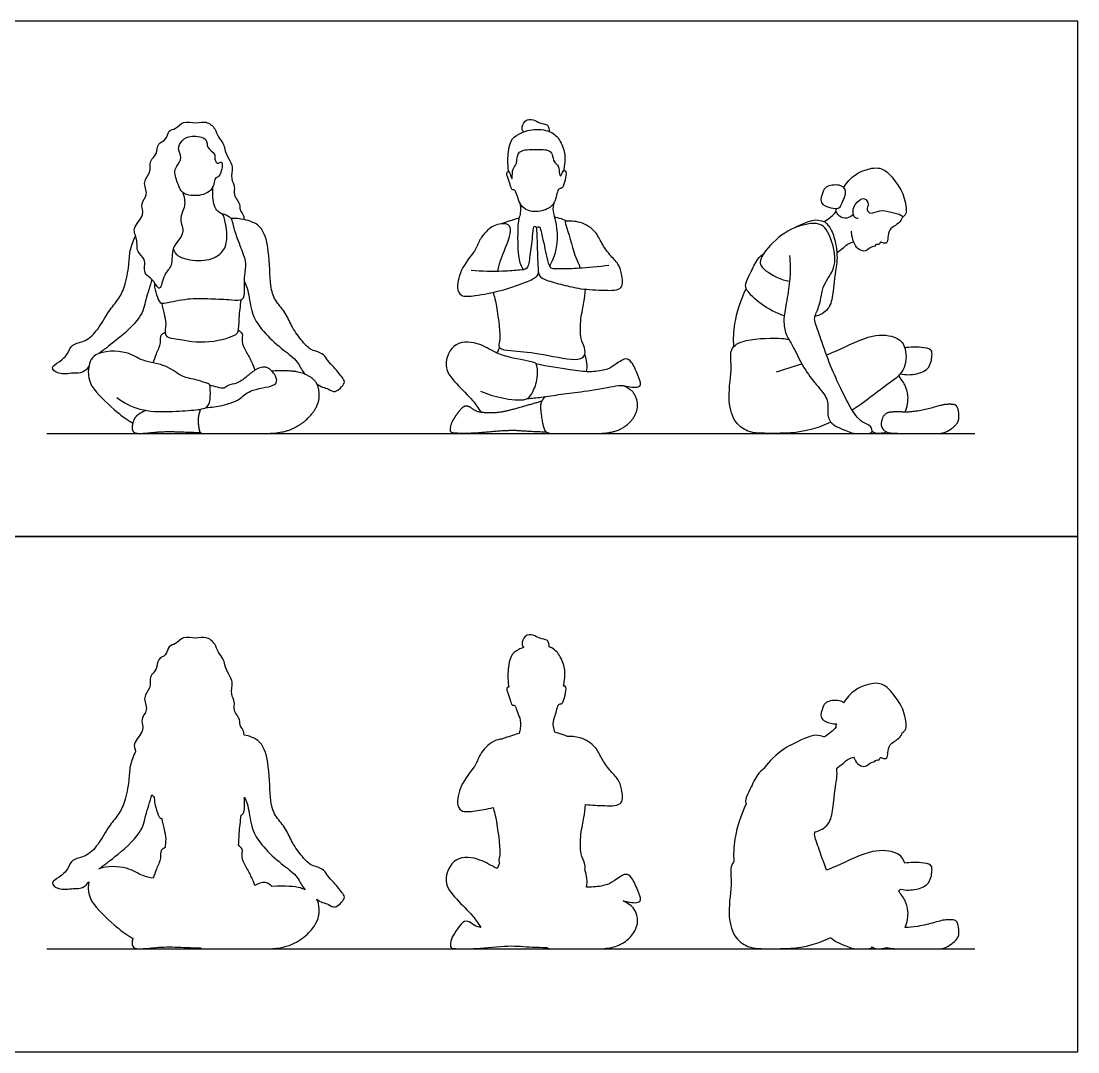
# Model space of a CAD drawing. Header units: millimetres. Extents: x 0.3 to 34.9, y 0.2 to 32.
# Drawn here: x 29.379 to 32.504, y 8.393 to 11.441 of the extents above; entities that cross this region are included whole.
import ezdxf

# ---------------------------------------------------------------- set-up
doc = ezdxf.new("R2010")
doc.units = ezdxf.units.MM
for name, color, linetype, true_color in [('AG-DIAGRAM', 7, 'Continuous', 0xfecc66), ('AG-OUTLINE', 7, 'Continuous', 0x8000ff), ('AG-PEOPLE', 7, 'Continuous', 0x66ccff), ('X-VPRT', 6, 'Continuous', 0xff00ff)]:
    doc.layers.add(name, color=color, linetype=linetype, true_color=true_color)

msp = doc.modelspace()

# ---------------------------------------------------------------- linework, layer by layer
at = {"layer": 'AG-DIAGRAM'}
for points in [[(29.4556, 10.2214), (32.1988, 10.2214)], [(29.4556, 8.6974), (32.1988, 8.6974)]]:
    msp.add_lwpolyline(points, dxfattribs=at)
at = {"layer": 'AG-OUTLINE'}
for points, knots in [([(30.9332, 8.701), (30.9035, 8.7018), (30.8777, 8.7031), (30.8338, 8.7065), (30.806, 8.7057), (30.7388, 8.699), (30.7112, 8.6974), (30.6683, 8.6974), (30.6559, 8.698), (30.6492, 8.7008), (30.648, 8.7056), (30.6499, 8.7221), (30.6526, 8.7298), (30.661, 8.7444), (30.6669, 8.7531), (30.6819, 8.7735), (30.6888, 8.7787), (30.701, 8.779), (30.7074, 8.7761), (30.7191, 8.7656), (30.7272, 8.7624), (30.7384, 8.7607), (30.7308, 8.7726), (30.7152, 8.7967), (30.6648, 8.8436), (30.6239, 8.8948), (30.6575, 8.9756), (30.7388, 8.9645), (30.7681, 8.9432), (30.7867, 8.935), (30.7884, 8.9389), (30.7904, 8.9433), (30.7933, 8.9493), (30.7941, 8.9508), (30.7941, 8.9508), (30.7911, 8.9545), (30.7927, 8.9673), (30.7979, 8.9892), (30.7824, 9.0931), (30.7763, 9.109), (30.7747, 9.1147), (30.7565, 9.1107), (30.7198, 9.1044), (30.6783, 9.0998), (30.6652, 9.1305), (30.6798, 9.1909), (30.7267, 9.2404), (30.7332, 9.2731), (30.7678, 9.3109), (30.7936, 9.3171), (30.8008, 9.3175), (30.8028, 9.3186), (30.8136, 9.3225), (30.8429, 9.3314), (30.8518, 9.3345), (30.8531, 9.3401), (30.8573, 9.355), (30.856, 9.37), (30.8533, 9.3799), (30.8463, 9.394), (30.8433, 9.4128), (30.8378, 9.4168), (30.8354, 9.4186), (30.8285, 9.4159), (30.8262, 9.4354), (30.8163, 9.4549), (30.8137, 9.471), (30.8193, 9.472), (30.821, 9.4708), (30.8188, 9.4841), (30.8172, 9.5099), (30.8231, 9.5647), (30.8441, 9.5796), (30.8598, 9.5869), (30.8652, 9.5889), (30.8629, 9.5918), (30.8573, 9.5982), (30.8666, 9.626), (30.8946, 9.6276), (30.9108, 9.613), (30.9388, 9.6134), (30.9403, 9.5968), (30.9401, 9.5904), (30.9429, 9.5894), (30.9581, 9.5826), (30.9752, 9.5623), (30.9898, 9.5223), (30.9853, 9.4935), (30.9841, 9.4804), (30.9831, 9.4742), (30.9849, 9.4753), (30.9898, 9.4746), (30.9914, 9.4643), (30.9865, 9.4411), (30.9789, 9.4191), (30.9649, 9.4244), (30.9625, 9.3967), (30.9568, 9.3834), (30.9561, 9.382), (30.9533, 9.3731), (30.9508, 9.3598), (30.9554, 9.3443), (30.9571, 9.3375), (30.9615, 9.3366), (30.9703, 9.3346), (30.9865, 9.3289), (30.9943, 9.3254), (31.0025, 9.3256), (31.0375, 9.3245), (31.0792, 9.2959), (31.0949, 9.2595), (31.1185, 9.2255), (31.1459, 9.199), (31.155, 9.1709), (31.1625, 9.1188), (31.1065, 9.1207), (31.0663, 9.1221), (31.0481, 9.1238), (31.0465, 9.1111), (31.0439, 9.0831), (31.033, 9.0415), (31.0312, 8.9749), (31.0459, 8.9539), (31.0473, 8.9371), (31.0458, 8.9314), (31.0488, 8.9226), (31.0539, 8.9054), (31.0526, 8.8883), (31.051, 8.88), (31.0539, 8.8798), (31.0729, 8.8794), (31.1061, 8.8834), (31.132, 8.8968), (31.166, 8.9239), (31.1873, 8.9083), (31.2015, 8.8707), (31.2154, 8.8418), (31.1982, 8.8298), (31.171, 8.8376), (31.1589, 8.8389), (31.1747, 8.8317), (31.1853, 8.824), (31.1963, 8.8077), (31.1998, 8.7983), (31.2031, 8.7773), (31.2012, 8.7661), (31.1902, 8.7426), (31.1818, 8.7321), (31.1587, 8.7133), (31.1457, 8.7067), (31.1166, 8.6992), (31.1011, 8.6974), (31.0682, 8.6974), (31.0446, 8.6974), (30.9832, 8.6974), (30.9621, 8.6974), (30.9431, 8.6974), (30.9373, 8.6986), (30.9332, 8.701)], [0, 0, 0, 0, 0.174957, 0.174957, 0.349914, 0.349914, 0.524871, 0.524871, 0.699827, 0.699827, 0.874784, 0.874784, 1.049741, 1.049741, 1.224698, 1.224698, 1.399655, 1.399655, 1.574612, 1.574612, 1.709471, 1.709471, 1.709471, 2.103047, 2.604732, 3.080065, 3.578233, 4.08528, 4.522908, 4.522908, 4.522908, 4.739154, 4.804376, 4.804376, 4.804376, 4.804487, 5.032585, 5.3392, 5.962281, 6.20735, 6.20735, 6.20735, 6.58254, 6.970625, 7.273332, 7.746109, 8.239537, 8.587496, 9.041258, 9.251503, 9.251503, 9.251503, 9.389135, 9.710212, 9.710212, 9.710212, 9.85727, 10.193036, 10.193036, 10.193036, 10.569129, 10.569129, 10.569129, 10.736049, 10.970301, 11.272548, 11.494274, 11.629415, 11.629415, 11.629415, 12.014842, 12.448478, 12.781942, 12.934222, 12.934222, 12.934222, 13.134518, 13.433261, 13.727133, 14.008946, 14.302123, 14.565479, 14.565479, 14.565479, 14.643299, 15.009014, 15.39852, 15.720925, 15.98503, 15.98503, 15.98503, 16.110178, 16.288848, 16.595842, 16.868329, 17.039327, 17.399555, 17.443953, 17.443953, 17.443953, 17.765028, 17.915794, 17.915794, 17.915794, 18.138616, 18.445184, 18.445184, 18.445184, 18.799388, 19.233715, 19.611281, 20.000226, 20.366282, 20.70354, 21.085684, 21.504081, 21.911135, 21.911135, 21.911135, 22.261939, 22.669699, 23.065602, 23.380039, 23.606015, 23.606015, 23.606015, 23.912756, 24.21788, 24.21788, 24.21788, 24.294393, 24.702842, 25.039049, 25.413811, 25.686095, 26.078886, 26.401917, 26.631258, 27.01512, 27.01512, 27.01512, 27.169701, 27.169701, 27.324282, 27.324282, 27.478863, 27.478863, 27.633444, 27.633444, 27.788025, 27.788025, 27.942606, 27.942606, 28.097187, 28.097187, 28.251768, 28.251768, 28.354236, 28.354236, 28.354236, 28.354236]), ([(29.5796, 8.8958), (29.5749, 8.8886), (29.5612, 8.8742), (29.5325, 8.8773), (29.4917, 8.869), (29.462, 8.8933), (29.495, 8.9089), (29.5186, 8.9321), (29.5286, 8.9639), (29.5726, 8.968), (29.6082, 9.0047), (29.6367, 9.0588), (29.6673, 9.0924), (29.6869, 9.1315), (29.6991, 9.1954), (29.6992, 9.2371), (29.7108, 9.2674), (29.7179, 9.2812), (29.7153, 9.2889), (29.7079, 9.3082), (29.7485, 9.342), (29.7289, 9.3775), (29.7583, 9.4023), (29.7359, 9.4427), (29.7651, 9.4668), (29.7566, 9.5047), (29.783, 9.5222), (29.7803, 9.5563), (29.8099, 9.5629), (29.8135, 9.5951), (29.8378, 9.5967), (29.858, 9.6239), (29.896, 9.6121), (29.9263, 9.6231), (29.9551, 9.5995), (29.9597, 9.5738), (29.9784, 9.5561), (29.9805, 9.5365), (29.9927, 9.5089), (30.0077, 9.4855), (29.997, 9.4502), (30.0137, 9.4279), (30.0042, 9.4023), (30.0292, 9.3753), (30.0235, 9.359), (30.0369, 9.3455), (30.0381, 9.3348), (30.0386, 9.3295), (30.0542, 9.3263), (30.0941, 9.3148), (30.1141, 9.2351), (30.1147, 9.1359), (30.1275, 9.0914), (30.1609, 9.0569), (30.1775, 9.0158), (30.205, 8.975), (30.2336, 8.9441), (30.2502, 8.9417), (30.2765, 8.9302), (30.2846, 8.9127), (30.3046, 8.8931), (30.3303, 8.8616), (30.3396, 8.8465), (30.3071, 8.8132), (30.2877, 8.8317), (30.2636, 8.835), (30.2534, 8.8445), (30.2556, 8.8404), (30.2573, 8.836), (30.2607, 8.8204), (30.2613, 8.8104), (30.2591, 8.7923), (30.256, 8.7828), (30.246, 8.763), (30.2376, 8.7523), (30.2142, 8.7294), (30.1986, 8.7192), (30.1597, 8.7017), (30.1334, 8.6974), (30.0671, 8.6974), (30.0369, 8.6974), (29.9823, 8.6974), (29.9612, 8.6974), (29.9313, 8.6974), (29.9211, 8.6974), (29.9132, 8.6974), (29.9111, 8.6982), (29.9095, 8.6999), (29.8819, 8.7009), (29.8569, 8.7018), (29.8121, 8.7032), (29.7913, 8.7026), (29.7528, 8.6984), (29.7381, 8.6974), (29.7177, 8.6974), (29.7115, 8.7), (29.707, 8.7105), (29.7069, 8.7177), (29.7093, 8.7275), (29.7094, 8.728), (29.7095, 8.7285), (29.7077, 8.7294), (29.6908, 8.7377), (29.6545, 8.7685), (29.5822, 8.8318), (29.5765, 8.8724), (29.579, 8.8925), (29.5796, 8.8958)], [0, 0, 0, 0, 0.307437, 0.626395, 1.021226, 1.322669, 1.635118, 1.993636, 2.319547, 2.695246, 3.12379, 3.598517, 4.002189, 4.401131, 4.885075, 5.280263, 5.692622, 5.692622, 5.692622, 5.937963, 6.352114, 6.695355, 7.028726, 7.397784, 7.7383, 8.087802, 8.405479, 8.7274, 9.026773, 9.337882, 9.611199, 9.939814, 10.30142, 10.636023, 10.978394, 11.286463, 11.580491, 11.844766, 12.174487, 12.489755, 12.840244, 13.14182, 13.439503, 13.785248, 14.01759, 14.265644, 14.50676, 14.50676, 14.50676, 14.935691, 15.46809, 16.076288, 16.481851, 16.88785, 17.290657, 17.722688, 18.103157, 18.347202, 18.656017, 18.965303, 19.29177, 19.675902, 19.910313, 20.274658, 20.556868, 20.948496, 20.948496, 20.948496, 21.024971, 21.024971, 21.1995, 21.1995, 21.374029, 21.374029, 21.548558, 21.548558, 21.723087, 21.723087, 21.897616, 21.897616, 22.072145, 22.072145, 22.246673, 22.246673, 22.421202, 22.421202, 22.501542, 22.501542, 22.501542, 22.651521, 22.651521, 22.801499, 22.801499, 22.951478, 22.951478, 23.101457, 23.101457, 23.251436, 23.251436, 23.260226, 23.260226, 23.260226, 23.319591, 23.795001, 24.382945, 24.81329, 24.896907, 24.896907, 24.896907, 24.896907]), ([(31.7731, 8.7307), (31.755, 8.7221), (31.692, 8.6973), (31.5994, 8.6978), (31.528, 8.6972), (31.4834, 8.7342), (31.4664, 8.8042), (31.483, 8.8937), (31.474, 8.9366), (31.4837, 8.9514), (31.4865, 8.9543), (31.4853, 8.977), (31.4856, 9.0229), (31.5067, 9.0935), (31.5231, 9.1257), (31.5211, 9.1306), (31.5203, 9.1425), (31.5356, 9.1707), (31.5548, 9.2139), (31.5689, 9.2252), (31.5758, 9.2305), (31.5759, 9.2307), (31.589, 9.2499), (31.6199, 9.2815), (31.6544, 9.3), (31.6633, 9.3039), (31.696, 9.3207), (31.7175, 9.3289), (31.738, 9.3283), (31.746, 9.3269), (31.7522, 9.3242), (31.7527, 9.324), (31.7532, 9.3237), (31.7599, 9.3274), (31.7728, 9.3361), (31.784, 9.3475), (31.789, 9.3536), (31.7884, 9.3548), (31.7879, 9.3571), (31.7891, 9.3606), (31.7899, 9.3625), (31.785, 9.3624), (31.768, 9.3646), (31.7368, 9.3764), (31.7502, 9.4119), (31.7564, 9.4289), (31.7927, 9.4348), (31.8084, 9.4276), (31.8118, 9.4244), (31.8119, 9.4247), (31.8187, 9.4392), (31.8443, 9.4642), (31.8768, 9.4783), (31.927, 9.4888), (31.9646, 9.4427), (31.9904, 9.4041), (32.0008, 9.3457), (31.9885, 9.3389), (31.9844, 9.3355), (31.9837, 9.3311), (31.9743, 9.3167), (31.9445, 9.3035), (31.9415, 9.2776), (31.9411, 9.2598), (31.9291, 9.2589), (31.9195, 9.2661), (31.9169, 9.2541), (31.9075, 9.2573), (31.9034, 9.2496), (31.8885, 9.2483), (31.8765, 9.2338), (31.8552, 9.2398), (31.8461, 9.2521), (31.8415, 9.2624), (31.8407, 9.2644), (31.8355, 9.263), (31.8249, 9.2592), (31.8101, 9.2462), (31.7973, 9.2364), (31.791, 9.2311), (31.7917, 9.2206), (31.7918, 9.2102), (31.7826, 9.1503), (31.7809, 9.1172), (31.771, 9.0618), (31.7404, 9.0465), (31.7263, 9.0432), (31.7263, 9.0432), (31.7248, 9.0374), (31.7259, 9.0252), (31.7421, 8.9821), (31.7547, 8.9452), (31.7603, 8.9296), (31.7689, 8.933), (31.8206, 8.9541), (31.8883, 8.993), (31.9692, 8.9867), (31.9879, 8.9634), (31.992, 8.9501), (32.0082, 8.9532), (32.0383, 8.9532), (32.0704, 8.9471), (32.0736, 8.9318), (32.0682, 8.8881), (32.0266, 8.8709), (31.9943, 8.8699), (31.9787, 8.8736), (31.9769, 8.8715), (31.975, 8.8694), (31.973, 8.8674), (31.9805, 8.8596), (31.9933, 8.8409), (32.0046, 8.8089), (31.9996, 8.7754), (31.9932, 8.7604), (32.004, 8.7604), (32.0163, 8.7615), (32.0477, 8.7666), (32.0641, 8.7704), (32.0946, 8.7798), (32.107, 8.7825), (32.1258, 8.7838), (32.1334, 8.7834), (32.1449, 8.7806), (32.1488, 8.774), (32.1529, 8.7501), (32.1524, 8.7404), (32.1465, 8.7256), (32.1391, 8.7178), (32.1154, 8.7015), (32.1043, 8.6974), (32.0838, 8.6974), (32.0691, 8.6974), (32.0501, 8.6974), (32.031, 8.6974), (32.0094, 8.6974), (31.9611, 8.6974), (31.9457, 8.6987), (31.939, 8.7014), (31.9387, 8.7015), (31.9385, 8.7016), (31.932, 8.6989), (31.9184, 8.6964), (31.9006, 8.6978), (31.895, 8.7033), (31.8948, 8.7026), (31.8925, 8.6972), (31.8733, 8.698), (31.8392, 8.6965), (31.8234, 8.7047), (31.7854, 8.717), (31.774, 8.7297), (31.7731, 8.7307)], [4.618224, 4.618224, 4.618224, 4.618224, 4.910876, 5.610913, 6.130597, 6.570697, 7.095195, 7.703586, 8.143815, 8.266621, 8.266621, 8.266621, 8.787869, 9.446063, 9.446063, 9.446063, 9.658412, 10.022507, 10.457159, 10.779639, 10.779639, 10.779639, 10.784982, 11.365178, 11.566106, 11.566106, 11.566106, 11.751599, 11.751599, 11.937091, 11.937091, 11.952817, 11.952817, 11.952817, 12.256259, 12.564007, 12.564007, 12.564007, 12.656865, 12.740281, 12.740281, 12.740281, 12.934964, 13.291085, 13.641153, 13.905717, 14.298666, 14.471718, 14.471718, 14.471718, 14.482132, 14.923146, 15.305984, 15.729895, 16.191641, 16.643803, 17.100783, 17.351426, 17.351426, 17.351426, 17.613397, 17.971536, 18.284483, 18.531077, 18.724563, 18.914616, 19.093183, 19.263595, 19.431286, 19.66642, 19.927607, 20.198496, 20.498401, 20.566311, 20.566311, 20.566311, 20.820547, 21.099212, 21.413037, 21.413037, 21.413037, 21.497094, 21.497094, 22.023464, 22.446532, 22.863624, 22.863624, 22.863624, 22.863816, 23.1216, 23.58407, 23.924659, 23.924659, 23.924659, 24.059487, 24.75002, 25.284781, 25.659608, 25.659608, 25.659608, 26.10404, 26.454282, 26.692993, 27.095779, 27.500167, 27.938056, 27.938056, 27.938056, 28.006141, 28.006141, 28.006141, 28.367337, 28.732153, 29.174181, 29.174181, 29.174181, 29.303395, 29.303395, 29.468114, 29.468114, 29.632832, 29.632832, 29.797551, 29.797551, 29.96227, 29.96227, 30.126989, 30.126989, 30.291707, 30.291707, 30.456426, 30.456426, 30.621145, 30.621145, 30.621145, 30.785863, 30.785863, 30.950582, 30.950582, 30.956069, 30.956069, 30.956069, 31.246695, 31.553251, 31.553251, 31.553251, 31.591599, 31.873322, 32.241846, 32.520999, 32.976434, 33.016263, 33.016263, 33.016263, 33.016263]), ([(29.7697, 8.9059), (29.7729, 8.9147), (29.7784, 8.9323), (29.7938, 8.9638), (29.7901, 8.9889), (29.8007, 8.9948), (29.8051, 8.9968), (29.805, 9.0043), (29.8092, 9.0266), (29.8012, 9.0502), (29.7975, 9.072), (29.795, 9.0824), (29.7942, 9.0825), (29.7909, 9.0831), (29.7864, 9.0881), (29.7756, 9.116), (29.7731, 9.1346), (29.7727, 9.1446), (29.7712, 9.1467), (29.769, 9.1496), (29.7666, 9.1521), (29.7658, 9.1529), (29.7607, 9.1326), (29.7462, 9.092), (29.7367, 9.036), (29.6553, 8.9686), (29.6257, 8.9453), (29.6095, 8.9339), (29.6322, 8.9426), (29.6977, 8.9411), (29.7286, 8.9151), (29.7591, 8.9083), (29.7697, 8.9059)], [0, 0, 0, 0, 0.321039, 0.678554, 0.966713, 1.196629, 1.196629, 1.196629, 1.435816, 1.764969, 2.108754, 2.108754, 2.108754, 2.148349, 2.316046, 2.63999, 2.972212, 2.972212, 2.972212, 3.036017, 3.065541, 3.065541, 3.065541, 3.545188, 3.998306, 4.604044, 5.070972, 5.070972, 5.070972, 5.570361, 6.017231, 6.244359, 6.244359, 6.244359, 6.244359]), ([(30.2188, 8.8722), (30.2149, 8.877), (30.2073, 8.8868), (30.1992, 8.9052), (30.1814, 8.9248), (30.1334, 8.96), (30.0831, 9.0098), (30.0585, 9.0571), (30.0514, 9.1203), (30.0433, 9.1374), (30.0397, 9.1459), (30.0397, 9.1371), (30.0402, 9.1169), (30.0386, 9.0973), (30.0313, 9.0932), (30.0301, 9.0927), (30.0278, 9.0745), (30.0232, 9.0428), (30.0233, 9.0114), (30.0217, 9.0026), (30.0262, 9.0001), (30.0369, 8.9928), (30.0288, 8.9684), (30.045, 8.9382), (30.0612, 8.9095), (30.0676, 8.8926), (30.0705, 8.8842), (30.0705, 8.8842), (30.0802, 8.8903), (30.0994, 8.8982), (30.1156, 8.8872), (30.1209, 8.8817), (30.1613, 8.8836), (30.1893, 8.8822), (30.2099, 8.8757), (30.2146, 8.874), (30.2188, 8.8722)], [-3.044849, -3.044849, -3.044849, -3.044849, -2.784379, -2.519708, -2.215603, -1.747986, -1.23686, -0.791184, -0.318579, 0, 0, 0, 0.236318, 0.54729, 0.597403, 0.597403, 0.597403, 1.046662, 1.374477, 1.374477, 1.374477, 1.610788, 1.894677, 2.245557, 2.596493, 2.908246, 2.908246, 2.908246, 2.908261, 3.255414, 3.485347, 3.485347, 3.485347, 3.659876, 3.659876, 3.715372, 3.715372, 3.715372, 3.715372])]:
    msp.add_open_spline(points, degree=3, knots=knots, dxfattribs=at)
at = {"layer": 'AG-PEOPLE'}
for points, degree, knots in [([(29.8571, 10.934), (29.8612, 10.9212), (29.8679, 10.8931), (29.8433, 10.856), (29.8685, 10.8113), (29.8198, 10.7735), (29.8302, 10.7151), (29.8003, 10.6964), (29.791, 10.6325), (29.7697, 10.6803), (29.7377, 10.6926), (29.7512, 10.7392), (29.7182, 10.7562), (29.7255, 10.7965), (29.7038, 10.8288), (29.7485, 10.866), (29.7289, 10.9015), (29.7583, 10.9263), (29.7359, 10.9667), (29.7651, 10.9908), (29.7566, 11.0287), (29.783, 11.0462), (29.7803, 11.0803), (29.8099, 11.0869), (29.8135, 11.1191), (29.8378, 11.1207), (29.858, 11.1479), (29.896, 11.1361), (29.9263, 11.1471), (29.9551, 11.1235), (29.9597, 11.0978), (29.9784, 11.0801), (29.9805, 11.0605), (29.9927, 11.0329), (30.0077, 11.0095), (29.997, 10.9742), (30.0137, 10.9519), (30.0042, 10.9263), (30.0292, 10.8993), (30.0235, 10.883), (30.0369, 10.8695), (30.0381, 10.8588), (30.0386, 10.8535)], 3, [0, 0, 0, 0, 0.384932, 0.768273, 1.156597, 1.593423, 2.025063, 2.383303, 2.773692, 3.109723, 3.453427, 3.82533, 4.155388, 4.520395, 4.867529, 5.281681, 5.624921, 5.958292, 6.32735, 6.667867, 7.017369, 7.335045, 7.656966, 7.95634, 8.267448, 8.540765, 8.869381, 9.230986, 9.565589, 9.90796, 10.21603, 10.510057, 10.774333, 11.104053, 11.419321, 11.769811, 12.071386, 12.369069, 12.714814, 12.947156, 13.19521, 13.436326, 13.436326, 13.436326, 13.436326]), ([(30.8652, 11.1129), (30.8629, 11.1158), (30.8573, 11.1222), (30.8666, 11.15), (30.8946, 11.1516), (30.9108, 11.137), (30.9388, 11.1374), (30.9403, 11.1208), (30.9401, 11.1144)], 3, [0, 0, 0, 0, 0.200296, 0.499039, 0.792911, 1.074724, 1.367901, 1.631257, 1.631257, 1.631257, 1.631257]), ([(29.8338, 10.9949), (29.8339, 10.985), (29.8435, 10.9573), (29.8539, 10.9293), (29.8993, 10.9201), (29.9498, 10.9374), (29.9514, 10.9796), (29.9609, 10.9777), (29.9689, 10.9891), (29.9742, 11.0068), (29.9745, 11.0289), (29.9558, 11.0147), (29.9503, 11.0379), (29.9545, 11.0497), (29.9254, 11.0654), (29.9333, 11.0956), (29.8815, 11.1045), (29.8549, 11.0904), (29.8394, 11.0624), (29.8574, 11.0376), (29.8393, 11.0115), (29.8338, 11.0017), (29.8338, 10.9949)], 3, [0, 0, 0, 0, 0.372978, 0.694874, 1.086771, 1.512881, 1.8612, 2.005646, 2.215207, 2.494163, 2.725638, 2.943132, 3.194653, 3.401089, 3.715084, 4.005811, 4.401432, 4.736283, 5.051356, 5.359845, 5.679529, 5.936905, 5.936905, 5.936905, 5.936905]), ([(30.821, 10.9948), (30.8188, 11.0081), (30.8172, 11.0339), (30.8231, 11.0887), (30.8501, 11.1078), (30.895, 11.125), (30.9506, 11.1155), (30.9752, 11.0863), (30.9898, 11.0463), (30.9853, 11.0175), (30.9841, 11.0044), (30.9831, 10.9982)], 3, [0, 0, 0, 0, 0.385427, 0.819064, 1.152527, 1.568747, 2.010117, 2.375832, 2.765338, 3.087743, 3.351848, 3.351848, 3.351848, 3.351848]), ([(30.8378, 10.9408), (30.8437, 10.9365), (30.8498, 10.8944), (30.8888, 10.8725), (30.937, 10.8819), (30.9612, 10.9058), (30.9649, 10.9484), (30.9789, 10.9431), (30.9865, 10.9651), (30.9914, 10.9883), (30.9897, 10.9991), (30.9798, 10.9996), (30.9755, 10.9779), (30.969, 10.9894), (30.9708, 11.0137), (30.9527, 11.0226), (30.9509, 11.0477), (30.9376, 11.0624), (30.8932, 11.0606), (30.848, 11.0611), (30.8445, 11.0262), (30.8432, 11.0158), (30.829, 10.9999), (30.8331, 10.9692), (30.8267, 10.9804), (30.8232, 10.9967), (30.8137, 10.995), (30.8163, 10.9789), (30.8262, 10.9594), (30.8285, 10.9399), (30.8354, 10.9426), (30.8378, 10.9408)], 3, [0, 0, 0, 0, 0.402792, 0.79688, 1.203824, 1.557955, 1.918184, 2.089182, 2.361668, 2.668662, 2.847333, 3.000181, 3.24386, 3.396626, 3.690895, 3.94436, 4.233053, 4.480686, 4.883573, 5.269405, 5.587618, 5.784384, 6.064801, 6.352204, 6.500776, 6.747775, 6.882916, 7.104642, 7.406889, 7.641141, 7.808061, 7.808061, 7.808061, 7.808061]), ([(31.8118, 10.9484), (31.8119, 10.9487), (31.8187, 10.9632), (31.8443, 10.9882), (31.8768, 11.0023), (31.927, 11.0128), (31.9646, 10.9667), (31.9904, 10.9281), (32.0008, 10.8697), (31.9885, 10.8629), (31.9844, 10.8595)], 3, [1.743681, 1.743681, 1.743681, 1.743681, 1.754095, 2.195108, 2.577946, 3.001857, 3.463604, 3.915765, 4.372746, 4.623389, 4.623389, 4.623389, 4.623389]), ([(29.8293, 10.7675), (29.8312, 10.7617), (29.8364, 10.7485), (29.8719, 10.7328), (29.9361, 10.7303), (29.979, 10.7567), (29.9922, 10.8003), (29.981, 10.8553), (29.9769, 10.8695), (29.9602, 10.8766), (29.9489, 10.8948), (29.9459, 10.9199), (29.9454, 10.941), (29.9464, 10.9516)], 3, [0, 0, 0, 0, 0.258769, 0.622942, 1.107625, 1.518317, 1.919886, 2.367893, 2.590255, 2.832598, 3.105432, 3.40966, 3.751669, 3.751669, 3.751669, 3.751669]), ([(31.8049, 10.8991), (31.8022, 10.8932), (31.7992, 10.8851), (31.7721, 10.8871), (31.7368, 10.9004), (31.7502, 10.9359), (31.7564, 10.9529), (31.7991, 10.9599), (31.8254, 10.94), (31.8095, 10.9092), (31.8049, 10.8991)], 3, [0, 0, 0, 0, 0.231705, 0.544245, 0.900366, 1.250434, 1.514998, 1.907947, 2.226794, 2.630058, 2.630058, 2.630058, 2.630058]), ([(30.8533, 10.9039), (30.856, 10.894), (30.8579, 10.8727), (30.8486, 10.8518), (30.8476, 10.8269), (30.8468, 10.7874), (30.8478, 10.7586), (30.8526, 10.7269), (30.8573, 10.7152), (30.8648, 10.7054)], 3, [0, 0, 0, 0, 0.335766, 0.683232, 0.683232, 0.683232, 0.905033, 0.905033, 1.069076, 1.069076, 1.069076, 1.069076]), ([(30.942, 10.715), (30.9456, 10.7224), (30.9494, 10.7306), (30.9617, 10.7596), (30.9669, 10.7909), (30.9612, 10.8532), (30.9496, 10.8776), (30.9533, 10.8971), (30.9561, 10.906)], 3, [1.692474, 1.692474, 1.692474, 1.692474, 1.792238, 1.792238, 2.014039, 2.014039, 2.38748, 2.708554, 2.708554, 2.708554, 2.708554]), ([(31.8537, 10.857), (31.8502, 10.8574), (31.8407, 10.8581), (31.8355, 10.8869), (31.8546, 10.9111), (31.8728, 10.9194), (31.888, 10.8998), (31.8764, 10.8831), (31.8919, 10.8673), (31.919, 10.8848), (31.9497, 10.8751), (31.9807, 10.8694), (31.9868, 10.8601), (31.9749, 10.8409), (31.9445, 10.8275), (31.9415, 10.8016), (31.9411, 10.7838), (31.9291, 10.7829), (31.9195, 10.7901), (31.9169, 10.7781), (31.9075, 10.7813), (31.9034, 10.7736), (31.8885, 10.7723), (31.8765, 10.7578), (31.8552, 10.7638), (31.8415, 10.7822), (31.8341, 10.8071), (31.8342, 10.8199)], 3, [0, 0, 0, 0, 0.205963, 0.517723, 0.866835, 1.123487, 1.397035, 1.65889, 1.901098, 2.23363, 2.598146, 2.946294, 3.122868, 3.402736, 3.760876, 4.073822, 4.320416, 4.513903, 4.703955, 4.882522, 5.052934, 5.220625, 5.455759, 5.716946, 5.987835, 6.287741, 6.678285, 6.678285, 6.678285, 6.678285]), ([(31.7532, 10.8477), (31.7599, 10.8514), (31.7728, 10.8601), (31.784, 10.8715), (31.789, 10.8776)], 3, [0, 0, 0, 0, 0.3034425, 0.6111899, 0.6111899, 0.6111899, 0.6111899]), ([(31.8398, 10.8686), (31.8345, 10.8635), (31.8211, 10.8554), (31.7979, 10.8609), (31.791, 10.8746), (31.7874, 10.8795), (31.7891, 10.8846), (31.7899, 10.8865)], 3, [0, 0, 0, 0, 0.296779, 0.589858, 0.827008, 0.997908, 1.081325, 1.081325, 1.081325, 1.081325]), ([(29.7727, 10.6686), (29.7731, 10.6586), (29.7756, 10.64), (29.7864, 10.6121), (29.7929, 10.6048), (29.817, 10.6093), (29.8824, 10.623), (29.9376, 10.6192), (29.9987, 10.6181), (30.0379, 10.6118), (30.0406, 10.6463), (30.0385, 10.6876), (30.0461, 10.7251), (30.0371, 10.7498), (30.0165, 10.803), (30.0072, 10.8338), (30.0029, 10.8566), (29.9904, 10.8645), (29.9779, 10.8702), (29.9713, 10.8714)], 3, [0, 0, 0, 0, 0.332221, 0.656166, 0.823863, 1.103079, 1.598747, 2.062564, 2.541135, 2.881223, 3.192196, 3.594651, 3.958916, 4.268755, 4.72417, 5.078286, 5.354269, 5.57835, 5.851363, 5.851363, 5.851363, 5.851363]), ([(30.2534, 10.3685), (30.2636, 10.359), (30.2877, 10.3557), (30.3071, 10.3372), (30.3396, 10.3705), (30.3303, 10.3856), (30.3046, 10.4171), (30.2846, 10.4367), (30.2765, 10.4542), (30.2502, 10.4657), (30.2336, 10.4681), (30.205, 10.499), (30.1775, 10.5398), (30.1609, 10.5809), (30.1275, 10.6154), (30.1147, 10.6599), (30.1141, 10.7591), (30.0941, 10.8388), (30.0385, 10.8548), (30.0128, 10.8576), (29.9999, 10.8569)], 3, [0, 0, 0, 0, 0.391628, 0.673838, 1.038183, 1.272594, 1.656726, 1.983193, 2.292479, 2.601294, 2.845339, 3.225808, 3.657839, 4.060646, 4.466645, 4.872208, 5.480406, 6.012805, 6.441736, 6.818561, 6.818561, 6.818561, 6.818561]), ([(30.7879, 10.7003), (30.7916, 10.7141), (30.797, 10.7382), (30.8255, 10.8017), (30.828, 10.8299), (30.8154, 10.8435), (30.7733, 10.841), (30.7332, 10.7971), (30.7267, 10.7644), (30.6798, 10.7149), (30.6652, 10.6545), (30.6783, 10.6238), (30.7257, 10.6291), (30.7973, 10.642), (30.8626, 10.6646), (30.9008, 10.681), (30.9097, 10.6933), (30.9079, 10.7202), (30.9061, 10.7679), (30.9047, 10.8291), (30.9016, 10.8329), (30.8919, 10.8351), (30.891, 10.7963), (30.8831, 10.7494), (30.8792, 10.705), (30.8504, 10.7048), (30.8005, 10.6989), (30.7409, 10.7004), (30.7101, 10.7032)], 3, [0.021977, 0.021977, 0.021977, 0.021977, 0.377487, 0.885886, 1.195386, 1.422866, 1.795437, 2.249199, 2.597158, 3.090587, 3.563363, 3.86607, 4.254155, 4.782574, 5.296674, 5.673435, 5.888241, 6.185966, 6.629304, 7.045485, 7.165047, 7.309862, 7.591147, 8.034183, 8.409213, 8.690787, 9.120771, 9.702931, 9.702931, 9.702931, 9.702931]), ([(30.8518, 10.8585), (30.8429, 10.8554), (30.8136, 10.8465), (30.8028, 10.8426), (30.8008, 10.8415)], 3, [0, 0, 0, 0, 0.3210774, 0.4587093, 0.4587093, 0.4587093, 0.4587093]), ([(30.9086, 10.6982), (30.9095, 10.6937), (30.9128, 10.6837), (30.9339, 10.6731), (30.983, 10.6603), (31.0343, 10.6472), (31.1018, 10.6449), (31.1625, 10.6428), (31.155, 10.6949), (31.1459, 10.723), (31.1185, 10.7495), (31.0949, 10.7835), (31.0792, 10.8199), (31.0364, 10.8493), (30.994, 10.8498), (30.9857, 10.8485), (30.9955, 10.8256), (31.017, 10.7396), (31.0297, 10.7213), (31.0298, 10.7138), (31.0298, 10.7108)], 3, [0, 0, 0, 0, 0.222997, 0.505146, 0.934467, 1.381369, 1.891833, 2.31023, 2.692374, 3.029632, 3.395689, 3.784633, 4.1622, 4.596527, 4.981134, 5.110526, 5.382917, 5.964893, 6.24738, 6.429401, 6.429401, 6.429401, 6.429401]), ([(30.9571, 10.8615), (30.9615, 10.8606), (30.9703, 10.8586), (30.9865, 10.8529), (30.9943, 10.8494)], 3, [0, 0, 0, 0, 0.2228222, 0.5293902, 0.5293902, 0.5293902, 0.5293902]), ([(31.6507, 10.7477), (31.6521, 10.7369), (31.6539, 10.7144), (31.6521, 10.6711), (31.6419, 10.6065), (31.6317, 10.5572), (31.6387, 10.5128), (31.6614, 10.483), (31.6877, 10.4202), (31.7297, 10.3651), (31.7682, 10.3225), (31.7623, 10.287), (31.7685, 10.2464), (31.8234, 10.2287), (31.8392, 10.2205), (31.8733, 10.222), (31.8985, 10.221), (31.8926, 10.2465), (31.8618, 10.2515), (31.828, 10.3014), (31.8028, 10.3545), (31.7706, 10.4215), (31.7457, 10.4965), (31.7259, 10.5492), (31.7242, 10.5678), (31.7429, 10.6014), (31.7473, 10.6631), (31.7906, 10.7089), (31.7822, 10.7785), (31.7562, 10.8416), (31.7054, 10.8446), (31.6337, 10.8197), (31.5751, 10.7596), (31.5596, 10.7237), (31.581, 10.6994), (31.6258, 10.6744), (31.6511, 10.6719)], 3, [0, 0, 0, 0, 0.359845, 0.77606, 1.288759, 1.742972, 2.146192, 2.536489, 3.128542, 3.579633, 4.008066, 4.415268, 4.800272, 5.255707, 5.53486, 5.903384, 6.185107, 6.440809, 6.775833, 7.253186, 7.745743, 8.289122, 8.864366, 9.326836, 9.58462, 9.961269, 10.455545, 10.939031, 11.457888, 11.954933, 12.366766, 12.918906, 13.499102, 13.859581, 14.190956, 14.74212, 14.74212, 14.74212, 14.74212]), ([(31.6633, 10.8279), (31.696, 10.8447), (31.7175, 10.8529), (31.738, 10.8523), (31.746, 10.8509), (31.7574, 10.846), (31.7635, 10.8398), (31.7765, 10.8203), (31.7818, 10.8069), (31.7898, 10.7727), (31.7933, 10.7442), (31.7826, 10.6743), (31.7809, 10.6412), (31.771, 10.5858), (31.7404, 10.5705), (31.7263, 10.5672)], 3, [-0.927462, -0.927462, -0.927462, -0.927462, -0.74197, -0.74197, -0.556477, -0.556477, -0.370985, -0.370985, -0.185492, -0.185492, 0, 0, 0.52637, 0.949438, 1.36653, 1.36653, 1.36653, 1.36653]), ([(30.9034, 10.8288), (30.9043, 10.8305), (30.9076, 10.8333), (30.9138, 10.832), (30.9184, 10.8111), (30.9266, 10.7746), (30.9325, 10.7432), (30.9407, 10.7105), (30.9569, 10.7088), (31.0027, 10.7085), (31.0291, 10.7108), (31.0879, 10.7155), (31.1169, 10.7188)], 3, [0, 0, 0, 0, 0.145235, 0.271772, 0.536918, 0.913473, 1.270292, 1.598616, 1.824499, 2.223274, 2.554556, 3.120308, 3.120308, 3.120308, 3.120308]), ([(29.5796, 10.4198), (29.5749, 10.4126), (29.5612, 10.3982), (29.5325, 10.4013), (29.4917, 10.393), (29.462, 10.4173), (29.495, 10.4329), (29.5186, 10.4561), (29.5286, 10.4879), (29.5726, 10.492), (29.6082, 10.5287), (29.6367, 10.5828), (29.6673, 10.6164), (29.6869, 10.6555), (29.6991, 10.7194), (29.6992, 10.7611), (29.7108, 10.7914), (29.7179, 10.8052)], 3, [0, 0, 0, 0, 0.307437, 0.626395, 1.021226, 1.322669, 1.635118, 1.993636, 2.319547, 2.695246, 3.12379, 3.598517, 4.002189, 4.401131, 4.885075, 5.280263, 5.692622, 5.692622, 5.692622, 5.692622]), ([(31.791, 10.7551), (31.7973, 10.7604), (31.8101, 10.7702), (31.8249, 10.7832), (31.8355, 10.787), (31.8407, 10.7884)], 3, [0, 0, 0, 0, 0.3138257, 0.5924898, 0.8467263, 0.8467263, 0.8467263, 0.8467263]), ([(31.6353, 10.5689), (31.6111, 10.5769), (31.5682, 10.5994), (31.5229, 10.6424), (31.5193, 10.6648), (31.5356, 10.6947), (31.5548, 10.7379), (31.5689, 10.7492), (31.5758, 10.7545)], 3, [0, 0, 0, 0, 0.552192, 1.036542, 1.31184, 1.675936, 2.110587, 2.433068, 2.433068, 2.433068, 2.433068]), ([(29.7658, 10.6769), (29.7607, 10.6566), (29.7462, 10.616), (29.7367, 10.56), (29.6553, 10.4926), (29.6257, 10.4693), (29.6095, 10.4579)], 3, [0, 0, 0, 0, 0.479647, 0.932765, 1.538503, 2.005431, 2.005431, 2.005431, 2.005431]), ([(30.0397, 10.6699), (30.0433, 10.6614), (30.0514, 10.6443), (30.0585, 10.5811), (30.0831, 10.5338), (30.1334, 10.484), (30.1814, 10.4488), (30.1992, 10.4292), (30.2073, 10.4108), (30.2149, 10.401), (30.2188, 10.3962)], 3, [0, 0, 0, 0, 0.318579, 0.791184, 1.23686, 1.747986, 2.215603, 2.519708, 2.784379, 3.044849, 3.044849, 3.044849, 3.044849]), ([(30.7747, 10.6387), (30.7763, 10.633), (30.7824, 10.6171), (30.7979, 10.5132), (30.7927, 10.4913), (30.79, 10.47), (30.8333, 10.4653), (30.9077, 10.4608), (31.0128, 10.4345), (31.0478, 10.446), (31.047, 10.4764), (31.0312, 10.4989), (31.033, 10.5655), (31.0439, 10.6071), (31.0465, 10.6351), (31.0481, 10.6478)], 3, [0.049152, 0.049152, 0.049152, 0.049152, 0.29422, 0.917302, 1.223917, 1.452014, 1.807274, 2.355167, 2.965038, 3.296694, 3.593494, 3.907931, 4.303835, 4.711595, 5.062399, 5.062399, 5.062399, 5.062399]), ([(31.4865, 10.4783), (31.4853, 10.501), (31.4856, 10.5469), (31.5067, 10.6175), (31.5231, 10.6497)], 3, [0, 0, 0, 0, 0.521248, 1.179442, 1.179442, 1.179442, 1.179442]), ([(29.795, 10.6064), (29.7975, 10.596), (29.8012, 10.5742), (29.8102, 10.5476), (29.7997, 10.506), (29.8366, 10.5025), (29.9198, 10.4828), (30.0105, 10.5083), (30.0235, 10.5217), (30.0229, 10.5647), (30.0278, 10.5985), (30.0301, 10.6167)], 3, [0, 0, 0, 0, 0.343785, 0.672937, 1.026269, 1.33841, 1.916912, 2.491273, 2.727418, 3.106917, 3.556176, 3.556176, 3.556176, 3.556176]), ([(29.7697, 10.4299), (29.7729, 10.4387), (29.7784, 10.4563), (29.7938, 10.4878), (29.7901, 10.5129), (29.8007, 10.5188), (29.8051, 10.5208)], 3, [0, 0, 0, 0, 0.321039, 0.678554, 0.966713, 1.196629, 1.196629, 1.196629, 1.196629]), ([(30.0217, 10.5266), (30.0262, 10.5241), (30.0369, 10.5168), (30.0288, 10.4924), (30.045, 10.4622), (30.0612, 10.4335), (30.0676, 10.4166), (30.0705, 10.4082)], 3, [0, 0, 0, 0, 0.236311, 0.5202, 0.87108, 1.222017, 1.53377, 1.53377, 1.53377, 1.53377]), ([(31.7731, 10.2547), (31.755, 10.2461), (31.692, 10.2213), (31.5994, 10.2218), (31.528, 10.2212), (31.4834, 10.2582), (31.4664, 10.3282), (31.483, 10.4177), (31.4715, 10.4725), (31.5204, 10.5037), (31.6289, 10.5034), (31.642, 10.5008), (31.6488, 10.4998)], 3, [4.618224, 4.618224, 4.618224, 4.618224, 4.910876, 5.610913, 6.130597, 6.570697, 7.095195, 7.703586, 8.143815, 8.591542, 9.241965, 9.529019, 9.529019, 9.529019, 9.529019]), ([(31.7603, 10.4536), (31.7689, 10.457), (31.8206, 10.4781), (31.8883, 10.517), (31.9707, 10.5106), (31.9988, 10.4728), (31.9946, 10.4015), (31.9348, 10.3646), (31.8849, 10.3225), (31.8442, 10.2951), (31.8365, 10.2902)], 3, [0.7189, 0.7189, 0.7189, 0.7189, 0.853728, 1.544261, 2.079022, 2.482799, 2.981508, 3.489667, 4.120935, 4.260168, 4.260168, 4.260168, 4.260168]), ([(29.6621, 10.3277), (29.6827, 10.3125), (29.729, 10.2865), (29.8168, 10.2849), (29.8867, 10.2897), (29.9345, 10.2953), (29.9398, 10.3277), (29.9386, 10.3677), (29.9305, 10.3682), (29.8969, 10.3821), (29.8538, 10.3858), (29.8107, 10.4257), (29.736, 10.4329), (29.6957, 10.4668), (29.591, 10.4667), (29.5748, 10.4089), (29.5822, 10.3558), (29.6545, 10.2925), (29.6908, 10.2617), (29.7077, 10.2534), (29.7095, 10.2525)], 3, [0, 0, 0, 0, 0.530176, 1.094503, 1.611879, 1.997, 2.3287, 2.694618, 2.838041, 3.19082, 3.592142, 4.046041, 4.553766, 5.000637, 5.574931, 5.996046, 6.426392, 7.014335, 7.489745, 7.54911, 7.54911, 7.54911, 7.54911]), ([(30.7378, 10.3462), (30.7582, 10.3372), (30.7974, 10.3252), (30.8728, 10.3155), (30.89, 10.3388), (30.908, 10.3774), (30.9057, 10.4248), (30.8985, 10.4311), (30.8712, 10.4365), (30.7872, 10.4524), (30.7411, 10.4882), (30.6575, 10.4996), (30.6239, 10.4188), (30.6648, 10.3676), (30.7152, 10.3207), (30.7308, 10.2966), (30.7384, 10.2847)], 3, [0, 0, 0, 0, 0.494846, 0.998711, 1.296074, 1.698583, 2.101954, 2.263929, 2.56832, 3.124635, 3.603176, 4.110223, 4.608391, 5.083723, 5.585408, 5.978985, 5.978985, 5.978985, 5.978985]), ([(30.7867, 10.459), (30.7884, 10.4629), (30.7904, 10.4673), (30.7933, 10.4733), (30.7941, 10.4748)], 3, [0, 0, 0, 0, 0.2162463, 0.2814685, 0.2814685, 0.2814685, 0.2814685]), ([(31.9787, 10.3976), (31.9943, 10.3939), (32.0266, 10.3949), (32.0682, 10.4121), (32.0736, 10.4558), (32.0704, 10.4711), (32.0383, 10.4772), (32.0082, 10.4772), (31.992, 10.4741)], 3, [0, 0, 0, 0, 0.437888, 0.842277, 1.245062, 1.483773, 1.834015, 2.278448, 2.278448, 2.278448, 2.278448]), ([(30.876, 10.3246), (30.8898, 10.3256), (30.9176, 10.3279), (30.9785, 10.3381), (31.0411, 10.3448), (31.1302, 10.36), (31.1565, 10.3657), (31.1982, 10.3538), (31.2154, 10.3658), (31.2015, 10.3947), (31.1873, 10.4323), (31.166, 10.4479), (31.132, 10.4208), (31.1061, 10.4074), (31.0573, 10.4016), (31.0013, 10.4095), (30.9354, 10.4196), (30.9024, 10.4269)], 3, [0, 0, 0, 0, 0.389655, 0.855733, 1.356254, 1.921501, 2.24735, 2.631212, 2.860553, 3.183584, 3.576375, 3.848659, 4.223421, 4.559628, 4.968077, 5.428932, 6.038023, 6.038023, 6.038023, 6.038023]), ([(31.051, 10.404), (31.0526, 10.4123), (31.0539, 10.4294), (31.0488, 10.4466), (31.0458, 10.4554)], 3, [0, 0, 0, 0, 0.3051238, 0.6118645, 0.6118645, 0.6118645, 0.6118645]), ([(29.9262, 10.2984), (29.9421, 10.2985), (29.973, 10.3021), (30.0275, 10.3201), (30.0522, 10.3517), (30.1243, 10.3594), (30.1379, 10.3737), (30.1299, 10.3985), (30.1033, 10.4238), (30.0686, 10.4094), (30.045, 10.3877), (30.0188, 10.3677), (29.9904, 10.3665), (29.9812, 10.3522), (29.9587, 10.3586), (29.9443, 10.3614), (29.9369, 10.3639)], 3, [0, 0, 0, 0, 0.418513, 0.862591, 1.249202, 1.749348, 1.987023, 2.277388, 2.624455, 2.971608, 3.320317, 3.665975, 3.976416, 4.200379, 4.474806, 4.767671, 4.767671, 4.767671, 4.767671]), ([(31.9932, 10.2844), (31.9996, 10.2994), (32.0046, 10.3329), (31.9933, 10.3649), (31.9805, 10.3836), (31.973, 10.3914)], 3, [0, 0, 0, 0, 0.442028, 0.806844, 1.16804, 1.16804, 1.16804, 1.16804]), ([(30.9332, 10.225), (30.8887, 10.2262), (30.8228, 10.2314), (30.7219, 10.2214), (30.6575, 10.2214), (30.6475, 10.2255), (30.6504, 10.2502), (30.6632, 10.272), (30.6857, 10.3026), (30.7041, 10.3031), (30.7239, 10.2852), (30.7746, 10.2818), (30.816, 10.2877), (30.8869, 10.3083), (30.9189, 10.3172)], 2, [0, 0, 0, 0.174957, 0.349914, 0.524871, 0.699827, 0.874784, 1.049741, 1.224698, 1.399655, 1.574612, 1.749568, 1.924525, 2.099482, 2.271539, 2.271539, 2.271539]), ([(31.9385, 10.2256), (31.932, 10.2229), (31.9184, 10.2204), (31.9006, 10.2218), (31.895, 10.2273)], 3, [0, 0, 0, 0, 0.2906268, 0.597182, 0.597182, 0.597182, 0.597182])]:
    msp.add_open_spline(points, degree=degree, knots=knots, dxfattribs=at)
for points, degree in [([(29.9097, 10.2929), (29.9022, 10.2734), (29.903, 10.2454), (29.9076, 10.2214), (29.9238, 10.2214), (29.9687, 10.2214), (30.0505, 10.2214), (30.15, 10.2214), (30.2084, 10.2476), (30.2434, 10.2821), (30.2586, 10.3117), (30.2619, 10.3389), (30.2548, 10.3715), (30.2284, 10.3939), (30.1815, 10.4086), (30.1209, 10.4057)], 2), ([(31.6129, 10.4038), (31.6372, 10.4115), (31.6624, 10.4194), (31.6872, 10.4276)], 3), ([(30.9286, 10.3301), (30.9157, 10.3168), (30.9144, 10.2914), (30.923, 10.2377), (30.9335, 10.2214), (30.9678, 10.2214), (31.0599, 10.2214), (31.1094, 10.2214), (31.153, 10.2326), (31.1875, 10.2607), (31.2039, 10.296), (31.199, 10.3276), (31.1826, 10.3521), (31.1589, 10.3629)], 2), ([(29.7479, 10.2895), (29.7271, 10.2798), (29.7124, 10.2647), (29.7059, 10.2371), (29.7126, 10.2214), (29.7432, 10.2214), (29.8009, 10.2276), (29.8681, 10.2254), (29.9095, 10.2239)], 2), ([(32.0501, 10.2214), (32.0215, 10.2214), (31.949, 10.2214), (31.9293, 10.2293), (31.9193, 10.2484), (31.9315, 10.282), (31.9654, 10.2859), (32.0037, 10.2834), (32.0565, 10.292), (32.1023, 10.3062), (32.1306, 10.3081), (32.1478, 10.304), (32.1539, 10.2681), (32.145, 10.2459), (32.1095, 10.2214), (32.0787, 10.2214), (32.0501, 10.2214)], 2)]:
    msp.add_open_spline(points, degree=degree, dxfattribs=at)
at = {"layer": 'X-VPRT'}
for points in [[(29.1508, 11.4406), (29.1508, 9.9166), (32.5036, 9.9166), (32.5036, 11.4406)], [(29.1508, 9.9166), (29.1508, 8.3926), (32.5036, 8.3926), (32.5036, 9.9166)]]:
    msp.add_lwpolyline(points, close=True, dxfattribs=at)

doc.saveas('drawing.dxf')
